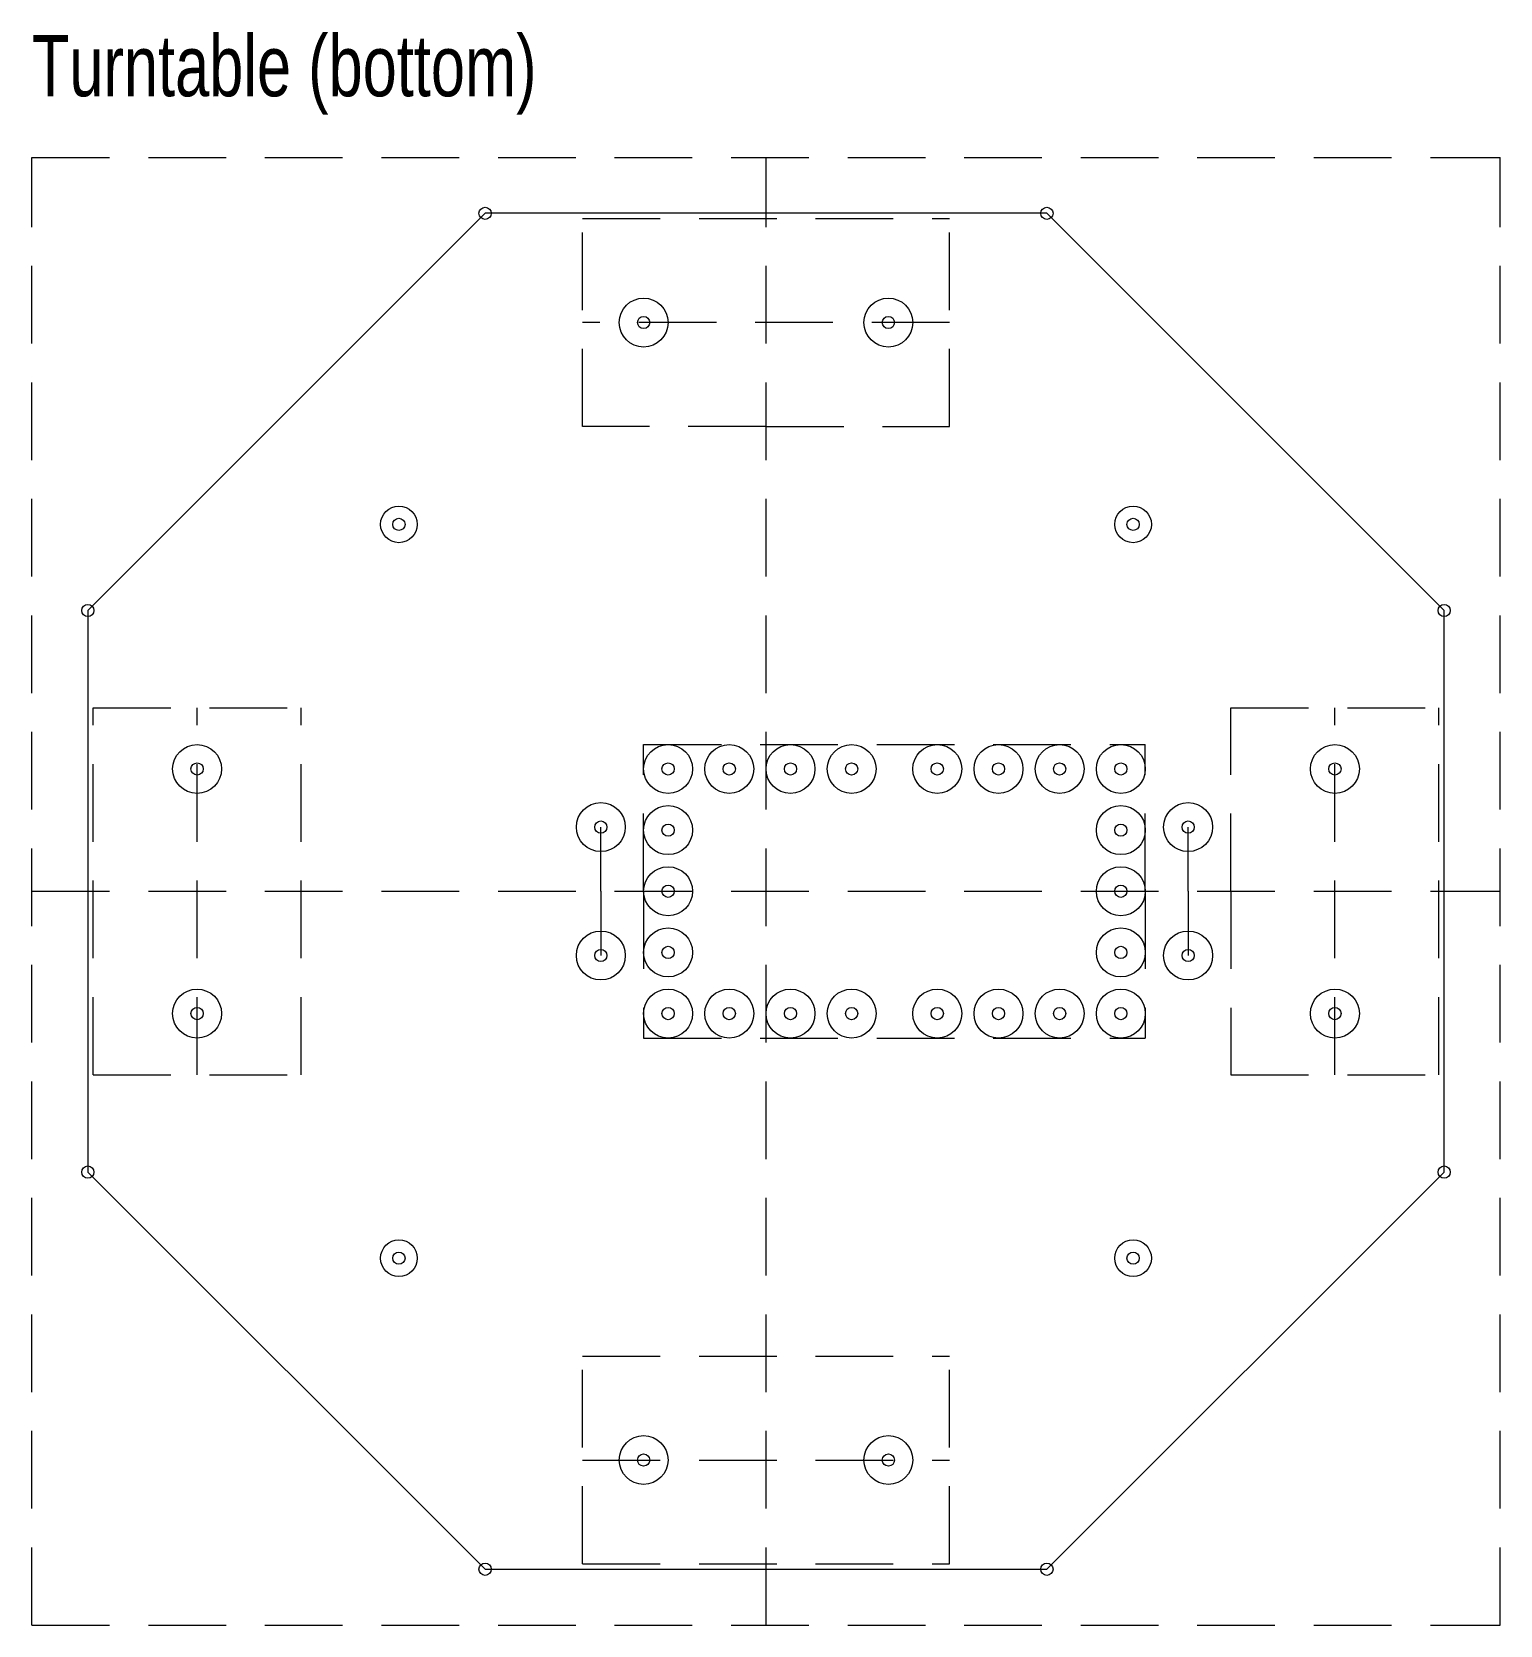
# Model space of a CAD drawing. Header units: millimetres. Extents: x 0 to 120, y 0 to 130.
import ezdxf

# ---------------------------------------------------------------- set-up
doc = ezdxf.new("R2010")
doc.units = ezdxf.units.MM
doc.linetypes.add('DASHED2', pattern=[9.525, 6.35, -3.175])
for name, color, linetype, lineweight in [('Dimensions', 2, 'CONTINUOUS', 0), ('Drill', 5, 'CONTINUOUS', 13), ('Guidelines', 3, 'DASHED2', 0), ('Outline', 7, 'CONTINUOUS', 13), ('Punches', 6, 'CONTINUOUS', 13)]:
    doc.layers.add(name, color=color, linetype=linetype, lineweight=lineweight)
doc.styles.get("Standard").update_dxf_attribs({"font": 'txt', "width": 0.75})

msp = doc.modelspace()

# ---------------------------------------------------------------- linework, layer by layer
at = {"layer": 'Drill'}
for centre, radius in [((50, 106.5), 2), ((70, 106.5), 2), ((30, 90), 1.5), ((90, 90), 1.5), ((13.5, 70), 2), ((52, 70), 2), ((57, 70), 2), ((62, 70), 2), ((67, 70), 2), ((74, 70), 2), ((79, 70), 2), ((84, 70), 2), ((89, 70), 2), ((106.5, 70), 2), ((46.5, 65.25), 2), ((52, 65), 2), ((89, 65), 2), ((94.5, 65.25), 2), ((52, 60), 2), ((89, 60), 2), ((46.5, 54.75), 2), ((52, 55), 2), ((89, 55), 2), ((94.5, 54.75), 2), ((13.5, 50), 2), ((52, 50), 2), ((57, 50), 2), ((62, 50), 2), ((67, 50), 2), ((74, 50), 2), ((79, 50), 2), ((84, 50), 2), ((89, 50), 2), ((106.5, 50), 2), ((30, 30), 1.5), ((90, 30), 1.5), ((50, 13.5), 2), ((70, 13.5), 2)]:
    msp.add_circle(centre, radius, dxfattribs=at)
at = {"layer": 'Guidelines'}
for p, q in [((0, 0), (0, 120)), ((0, 120), (120, 120)), ((60, 0), (60, 120)), ((120, 0), (120, 120)), ((45, 98), (45, 115)), ((45, 115), (75, 115)), ((75, 98), (75, 115)), ((75, 106.5), (45, 106.5)), ((60, 98), (45, 98)), ((60, 98), (75, 98)), ((5, 45), (5, 75)), ((5, 75), (22, 75)), ((13.5, 45), (13.5, 75)), ((22, 45), (22, 75)), ((98, 60), (98, 75)), ((98, 75), (115, 75)), ((106.5, 45), (106.5, 75)), ((115, 45), (115, 75)), ((50, 60), (50, 72)), ((50, 72), (91, 72)), ((91, 60), (91, 72)), ((46.5, 60), (46.5, 65.25)), ((94.5, 60), (94.5, 65.25)), ((0, 60), (120, 60)), ((46.5, 60), (46.5, 54.75)), ((50, 60), (50, 48)), ((91, 60), (91, 48)), ((94.5, 60), (94.5, 54.75)), ((98, 60), (98, 45)), ((50, 48), (91, 48)), ((5, 45), (22, 45)), ((98, 45), (115, 45)), ((45, 22), (75, 22)), ((45, 5), (45, 22)), ((75, 5), (75, 22)), ((45, 13.5), (75, 13.5)), ((45, 5), (75, 5)), ((0, 0), (120, 0))]:
    msp.add_line(p, q, dxfattribs=at)
at = {"layer": 'Outline'}
for p, q in [((37.04, 115.43), (4.57, 82.96)), ((82.96, 115.43), (37.04, 115.43)), ((115.43, 82.96), (82.96, 115.43)), ((4.57, 82.96), (4.57, 37.04)), ((115.43, 37.04), (115.43, 82.96)), ((4.57, 37.04), (37.04, 4.57)), ((82.96, 4.57), (115.43, 37.04)), ((37.04, 4.57), (82.96, 4.57))]:
    msp.add_line(p, q, dxfattribs=at)
at = {"layer": 'Punches'}
for centre in [(37.04, 115.43), (82.96, 115.43), (50, 106.5), (70, 106.5), (30, 90), (90, 90), (4.57, 82.96), (115.43, 82.96), (13.5, 70), (52, 70), (57, 70), (62, 70), (67, 70), (74, 70), (79, 70), (84, 70), (89, 70), (106.5, 70), (46.5, 65.25), (52, 65), (89, 65), (94.5, 65.25), (52, 60), (89, 60), (46.5, 54.75), (52, 55), (89, 55), (94.5, 54.75), (13.5, 50), (52, 50), (57, 50), (62, 50), (67, 50), (74, 50), (79, 50), (84, 50), (89, 50), (106.5, 50), (4.57, 37.04), (115.43, 37.04), (30, 30), (90, 30), (50, 13.5), (70, 13.5), (37.04, 4.57), (82.96, 4.57)]:
    msp.add_circle(centre, 0.5, dxfattribs=at)

# ---------------------------------------------------------------- texts
at = {"layer": 'Dimensions', "insert": (0, 130), "char_height": 5, "width": 100, "attachment_point": 1}
msp.add_mtext('Turntable (bottom)', dxfattribs=at)

doc.saveas('drawing.dxf')
